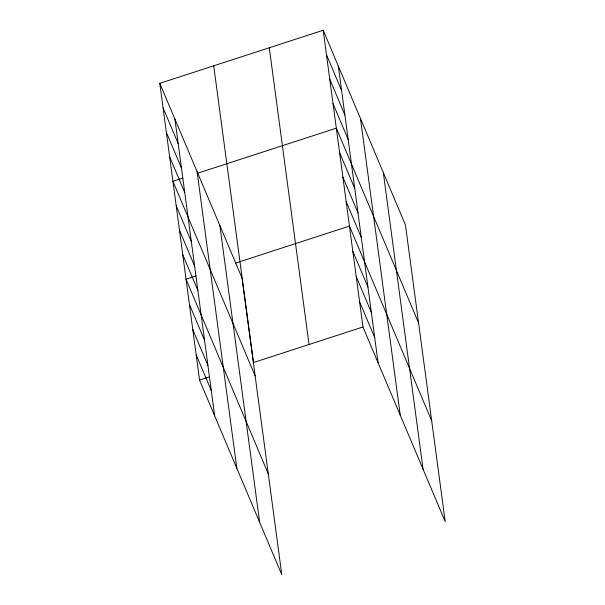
<?xml version="1.0" encoding="UTF-8"?>
<svg xmlns="http://www.w3.org/2000/svg" width="605" height="605" viewBox="0 0 605 605"><rect width="100%" height="100%" fill="white"/><g stroke="black" fill="none" stroke-linecap="round" stroke-linejoin="round"><path stroke-width="0.91" d="M159.788 83.331L242.03 278.02L281.801 574.75L199.559 380.061L159.788 83.331L323.199 30.25L405.441 224.939L445.212 521.669L362.97 326.98L323.199 30.25M182.801 178.044L172.917 181.258L255.151 375.939M197.177 173.37L336.327 128.169L418.562 322.858M195.922 275.963L186.037 279.177L268.28 473.866M235.466 263.115L349.448 226.088L431.69 420.777M199.559 380.061L209.443 376.847M362.97 326.98L253.487 362.546L213.716 65.816M326.481 54.73L341.606 90.523M329.763 79.21L344.888 115.003M333.045 103.689L348.162 139.483M339.609 152.649L354.727 188.442M342.884 177.129L358.009 212.922M346.166 201.609L361.291 237.402M352.828 251.309L367.953 287.11M356.209 276.53L371.326 312.331M359.589 301.759L374.707 337.552M163.07 107.811L178.195 143.612M166.352 132.298L181.47 168.092M169.634 156.778L184.752 192.571M176.199 205.738L191.316 241.531M179.473 230.218L194.598 266.011M182.755 254.697L197.88 290.491M189.418 304.398L204.535 340.191M192.798 329.619L207.916 365.412M196.179 354.84L211.296 390.633M383.29 172.501L423.061 469.23M360.474 118.482L400.238 415.204M338.324 66.043L378.087 362.773M269.278 47.765L309.042 344.495M219.88 225.589L259.651 522.319M197.064 171.563L236.827 468.293M174.913 119.132L214.677 415.854"/></g></svg>
